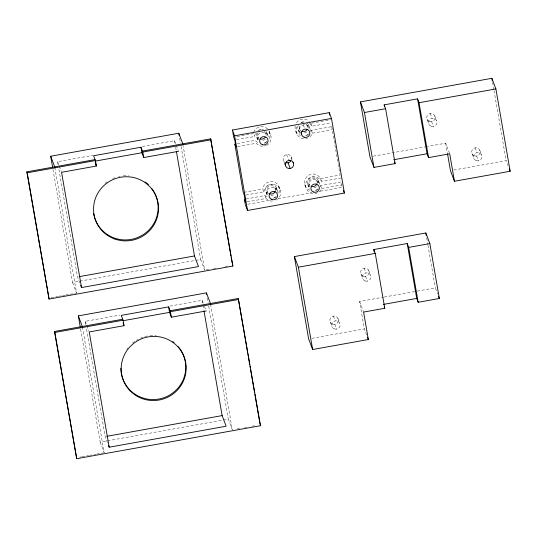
<?xml version="1.0" encoding="UTF-8"?>
<svg xmlns="http://www.w3.org/2000/svg" width="537" height="537" viewBox="0 0 537 537"><rect width="100%" height="100%" fill="white"/><g stroke="black" fill="none" stroke-linecap="round" stroke-linejoin="round"><path stroke-width="0.4" stroke-dasharray="2.69 2.01" d="M245.959 195.038L263.909 191.816L262.815 188.923L263.09 187.413A8.491 8.35 -20.7 0 1 278.696 185.923L280.542 190.863L280.341 195.193A8.491 8.35 -20.7 0 1 277.978 198.871M263.909 191.816L264.184 190.306A8.491 8.35 -20.7 0 1 279.79 188.816L280.542 190.863M295.155 126.128C294.591 129.551 296.263 133.028 298.069 135.848A8.491 8.35 -20.7 0 0 307.473 138.184M236.401 139.761L254.471 136.519L254.813 135.042A8.491 8.35 -20.7 0 1 255.847 133.102M299.465 126.061L299.263 128.222L300.827 130.766M298.163 125.584L297.834 126.846A5.659 5.565 -20.7 0 0 298.981 130.947L300.539 132.236M320.247 186.514L320.629 185.621L341.29 181.915L342.223 187.285L319.233 191.414M320.629 185.621L321.723 188.514L321.341 189.413A8.491 8.35 -20.7 0 1 308.54 191.682A8.491 8.35 -20.7 0 1 308.634 178.861A8.491 8.35 -20.7 0 1 321.408 181.043L321.582 181.466L341.196 177.948M278.857 193.119L279.636 190.145L278.696 185.923M256.384 133.082L256.115 136.062L258.425 141.473M310.728 131.538L311.373 130.29L331.718 126.638L332.269 128.088M311.373 130.29L312.467 133.183L311.5 135.055A8.491 8.35 -20.7 0 1 310.01 136.687M258.109 132.773L257.693 133.559A4.249 4.175 -20.7 0 0 258.404 137.673L259.056 138.264M246.06 198.999L264.909 195.562L266.6 196.951A8.491 8.35 -20.7 0 0 268.601 197.858M247.154 201.899L266.003 198.462A8.491 8.35 -20.7 0 0 274.078 200.905M58.144 164.973L57.573 161.684L92.988 155.327M142.412 146.453L174.538 140.687L175.968 144.48M236.945 136.573L253.377 133.626L254.471 136.519M311.601 123.174L330.53 119.778M309.359 123.436A8.491 8.35 -20.7 0 1 310.997 124.886L311.876 126.215L330.805 122.819M237.287 143.587L255.142 140.379A8.491 8.35 -20.7 0 0 258.72 142.849M237.569 146.628L256.236 143.278A8.491 8.35 -20.7 0 0 265.614 145.708M312.467 133.183L332 129.679M373.235 156.193L425.109 146.883M425.928 146.735L445.69 143.191L449.704 153.81M244.046 192.293L262.815 188.923M309.983 190.232A8.491 8.35 -20.7 0 1 306.902 188.292L305.566 186.567A8.491 8.35 -20.7 0 1 308.762 175.122A8.491 8.35 -20.7 0 1 320.314 178.15L320.488 178.573L340.102 175.055L338.397 165.208M321.723 188.514L341.592 184.95M247.812 204.235L270.802 200.106M278.186 198.784L311.849 192.743M453.718 170.048L506.136 160.637L508.143 165.946M52.975 169.424L72.542 282.469L79.114 281.287M79.932 281.14L194.897 260.505M195.716 260.358L200.643 259.472L204.657 270.091L183.231 146.326M51.163 297.639L57.714 296.464M58.533 296.317L61.809 295.733M62.628 295.585L65.084 295.142M65.903 294.994L69.186 294.404M70.005 294.263L76.556 293.081L54.841 167.665M206.295 269.796L208.752 269.359M213.666 268.473L216.122 268.03M225.137 266.419L227.594 265.976M85.779 324.623L85.208 321.327L119.805 315.118M170.054 306.097L202.174 300.337L203.322 303.365M366.623 334.974L364.334 328.906L359.582 301.465L383.458 297.183M384.284 297.035L416.39 291.269M417.215 291.121L435.332 287.872L437.621 293.934M311.836 338.33L364.334 328.906M80.61 329.074L100.184 442.112L106.749 440.931M107.575 440.783L222.54 420.156M223.358 420.008L228.285 419.122L232.299 429.741L210.726 305.144M79.624 457.141L81.262 456.846M82.08 456.698L88.632 455.524M89.451 455.376L96.002 454.201M96.821 454.054L100.097 453.463M100.916 453.315L103.373 452.879M237.213 428.855L239.67 428.412M244.583 427.533L247.04 427.09M251.954 426.21L254.41 425.767M258.478 139.607L256.572 137.438M306.05 124.175L306.701 124.759A4.249 4.175 -20.7 0 1 307.661 127.813M264.117 131.525L264.929 132.256A4.249 4.175 -20.7 0 1 265.882 135.311M267.903 194.441L266.822 193.468A5.659 5.565 -20.7 0 1 265.54 189.4L265.869 187.977A5.659 5.565 -20.7 0 1 275.515 186.245L277.394 190.367A5.659 5.565 -20.7 0 1 277.891 193.206M306.842 122.98L307.896 123.993A5.659 5.565 -20.7 0 1 309.043 128.095M266.003 131.357L267.849 135.384A5.659 5.565 -20.7 0 1 268.312 136.767M267.849 135.384L267.043 134.176A5.659 5.565 -20.7 0 0 258.096 134.767L257.122 137.506L257.666 140.338M295.773 131.129L296.974 132.948A8.491 8.35 -20.7 0 0 300.579 135.378M269.003 130.82L271.111 136.364L270.708 140.681A8.491 8.35 -20.7 0 1 266.298 145.426M270.46 134.284L269.285 132.444A8.491 8.35 -20.7 0 0 267.661 130.981M277.394 190.367L276.609 189.138A5.659 5.565 -20.7 0 0 266.963 190.87L266.634 192.293A5.659 5.565 -20.7 0 0 267.916 196.361M319.629 184.399A5.659 5.565 -20.7 0 0 319.233 183.003L317.387 178.861A5.659 5.565 -20.7 0 0 308.903 178.499A5.659 5.565 -20.7 0 0 309.554 186.856M319.233 183.003L318.481 181.761A5.659 5.565 -20.7 0 0 310.547 180.902A5.659 5.565 -20.7 0 0 309.594 188.749M479.763 150.125L481.588 154.951M475.198 147.796L477.024 152.622M476.628 156.032L478.447 160.858M472.063 153.703L473.889 158.529M434.762 115.757L436.588 120.583M430.197 113.428L432.023 118.254M431.627 121.664L433.446 126.49M427.063 119.335L428.888 124.161M368.704 270.433L370.53 275.259M310.782 123.322L311.876 126.215M364.14 268.104L365.966 272.93M308.641 125.235L309.735 128.135M365.569 276.34L367.389 281.166M307.292 125.678L308.386 128.578M361.005 274.011L362.831 278.837M303.271 124.799L304.915 129.142M320.488 178.573L321.582 181.466M299.263 128.222L300.901 132.565M298.236 129.699L299.331 132.599M316.79 180.566L317.884 183.466M359.582 301.465L363.596 312.084M309.09 184.144L310.185 187.044M307.748 184.607L308.842 187.5M304.741 184.553L305.835 187.447M291.114 156.744L292.323 160.08M286.617 154.555L288.805 160.348M284.811 163.886L283.174 159.543M337.961 318.394L339.78 323.22M265.513 133.176L266.339 135.351M333.396 316.071L335.222 320.898M334.82 324.301L336.645 329.127M330.255 321.972L332.081 326.798M257.814 136.754L258.633 138.929M275.004 188.031L276.642 192.374M267.332 191.675L268.151 193.85M266.037 192.239L267.131 195.139M264.909 195.562L266.003 198.462M176.257 145.238L178.264 150.548M204.469 306.399L205.899 310.191M57.573 161.684L59.003 165.47M59.292 166.228L61.299 171.538M79.818 283.012L77.529 276.944L58.714 168.269M72.542 282.469L76.556 293.081M85.208 321.327L86.645 325.12M86.934 325.878L88.934 331.181M107.46 442.656L105.165 436.594L86.35 327.912M100.184 442.112L104.191 452.731L82.336 326.489M296.867 134.022L296.088 129.766L296.552 127.631A8.491 8.35 -20.7 0 1 297.565 125.671M269.366 131.39L270.104 135.646L269.614 137.787A8.491 8.35 -20.7 0 1 268.983 139.11M492.597 82.423L493.879 89.833M494.02 90.659L506.136 160.637M445.69 143.191L447.368 152.877M426.68 237.898L427.814 244.449M427.955 245.268L435.332 287.872M331.718 126.638L335.558 148.796M335.699 149.615L338.256 164.382M179.647 138.184L180.506 143.131M181.076 146.433L200.643 259.472M207.289 297.827L208.141 302.781M208.712 306.083L228.285 419.122M174.538 140.687L175.109 143.983M175.68 147.272L176.243 150.568M202.174 300.337L202.885 304.452M203.033 305.271L203.885 310.211M104.923 183.392A32.556 32.012 -20.7 0 1 107.387 181.533M112.797 178.539A32.556 32.012 -20.7 0 1 114.958 177.68M118.69 176.599A32.556 32.012 -20.7 0 1 120.201 176.29M123.268 175.888A32.556 32.012 -20.7 0 1 128.679 175.874M317.159 182.701A4.249 4.175 -20.7 0 0 316.199 179.647L315.394 178.915A4.249 4.175 -20.7 0 0 309.487 179.976L308.97 180.949A4.249 4.175 -20.7 0 0 309.681 185.064M275.394 190.158A4.249 4.175 -20.7 0 0 274.407 187.118L273.588 186.393A4.249 4.175 -20.7 0 0 270.42 185.742L268.433 186.688L267.184 188.48A4.249 4.175 -20.7 0 0 267.929 192.588M291.343 159.939A4.249 4.175 -20.7 0 0 287.577 154.481L286.476 154.569A4.249 4.175 -20.7 0 0 284.154 161.469M276.3 187.467A5.659 5.565 -20.7 0 1 276.797 190.313M273.528 194.897A5.659 5.565 -20.7 0 1 270.641 195.414M276.313 196.448A8.491 8.35 -20.7 0 1 271.521 198.213M318.34 188.749A8.491 8.35 -20.7 0 1 315.071 190.434M318.139 180.11A5.659 5.565 -20.7 0 1 318.548 182.963M316.427 186.708A5.659 5.565 -20.7 0 1 312.265 187.903M266.755 132.491A5.659 5.565 -20.7 0 1 267.298 135.324M265.352 139.157A5.659 5.565 -20.7 0 1 261.244 140.533M257.982 130.78A5.659 5.565 -20.7 0 1 262.09 129.397M267.077 141.345A8.491 8.35 -20.7 0 1 263.09 143.198M253.719 132.149A8.491 8.35 -20.7 0 1 267.695 129.014M306.909 131.834A5.659 5.565 -20.7 0 1 302.74 133.015M301.237 122.355A5.659 5.565 -20.7 0 1 305.56 122.275M308.916 133.794A8.491 8.35 -20.7 0 1 304.949 135.686M296.471 122.778A8.491 8.35 -20.7 0 1 309.406 121.463M277.407 199.341A8.491 8.35 -20.7 0 1 276.159 200.14M275.87 197.005A5.659 5.565 -20.7 0 1 271.735 198.307M259.223 130.296A8.491 8.35 -20.7 0 1 261.331 129.632M262.069 129.531A8.491 8.35 -20.7 0 1 263.546 129.524M266.446 142.05A5.659 5.565 -20.7 0 1 262.338 143.433M317.521 189.601A5.659 5.565 -20.7 0 1 314.836 190.769M300.915 122.839A8.491 8.35 -20.7 0 1 305.231 122.02M310.138 130.988A5.659 5.565 -20.7 0 0 308.99 126.886L307.936 125.873A5.659 5.565 -20.7 0 0 299.297 128.33L298.928 129.739A5.659 5.565 -20.7 0 0 300.076 133.841M308.003 134.727A5.659 5.565 -20.7 0 1 305.311 135.881M126.799 349.245A32.556 32.012 -20.7 0 1 127.712 348.016M132.558 343.036A32.556 32.012 -20.7 0 1 138.358 339.183M140.439 338.182A32.556 32.012 -20.7 0 1 144.077 336.84M144.829 336.625A32.556 32.012 -20.7 0 1 147.843 335.934M150.132 335.605A32.556 32.012 -20.7 0 1 156.314 335.524M429.439 121.49A4.249 4.175 -20.7 0 0 435.091 116.797A4.249 4.175 -20.7 0 0 428.204 114.354A4.249 4.175 -20.7 0 0 429.439 121.49M431.265 126.316A4.249 4.175 -20.7 0 0 436.917 121.624A4.249 4.175 -20.7 0 0 430.03 119.18A4.249 4.175 -20.7 0 0 431.265 126.316M474.439 155.858A4.249 4.175 -20.7 0 0 480.091 151.166A4.249 4.175 -20.7 0 0 473.211 148.722A4.249 4.175 -20.7 0 0 474.439 155.858M476.265 160.684A4.249 4.175 -20.7 0 0 481.917 155.992A4.249 4.175 -20.7 0 0 475.03 153.548A4.249 4.175 -20.7 0 0 476.265 160.684M363.381 276.159A4.249 4.175 -20.7 0 0 369.033 271.474A4.249 4.175 -20.7 0 0 362.153 269.03A4.249 4.175 -20.7 0 0 363.381 276.159M365.207 280.985A4.249 4.175 -20.7 0 0 370.859 276.3A4.249 4.175 -20.7 0 0 363.972 273.857A4.249 4.175 -20.7 0 0 365.207 280.985M332.638 324.126A4.249 4.175 -20.7 0 0 338.283 319.434A4.249 4.175 -20.7 0 0 331.403 316.998A4.249 4.175 -20.7 0 0 332.638 324.126M334.464 328.953A4.249 4.175 -20.7 0 0 340.109 324.261A4.249 4.175 -20.7 0 0 333.229 321.824A4.249 4.175 -20.7 0 0 334.464 328.953"/><path stroke-width="0.81" d="M265.224 137.157L265.124 137.344A4.249 4.175 -20.7 0 1 260.197 138.908M306.996 129.659L306.896 129.853A4.249 4.175 -20.7 0 1 301.969 131.411M52.545 166.953L50.686 156.227L178.787 133.23L183.164 144.815M454.45 181.251L449.704 153.81L428.539 157.609L419.035 102.721L417.578 98.862L384.156 104.856L385.613 108.716L395.118 163.604L373.953 167.403L369.939 156.784L360.441 101.896L491.885 78.308L495.899 88.927L510.15 171.256L454.45 181.251L450.442 170.632L447.509 153.683M232.427 130.028L329.295 112.642L331.483 118.435L344.412 193.078L247.537 210.464L245.349 204.678L244.422 199.301L245.516 202.194L244.328 195.334L243.234 192.441L234.85 144.023L235.944 146.923L234.756 140.056L233.662 137.163L232.427 130.028L234.615 135.821L247.537 210.464M178.546 151.306L143.735 157.549L142.788 152.065L140.963 147.239L93.619 155.73L95.445 160.556L96.391 166.047L61.58 172.296L81.537 287.563L198.502 266.567L194.488 255.954L176.391 151.394M142.419 151.098L210.652 138.848L232.87 266.057L49.068 299.049L26.85 171.84L95.076 159.596M26.85 171.84L27.212 172.807L95.445 160.556M142.788 152.065L211.014 139.815M234.615 135.821L331.483 118.435M360.441 101.896L364.448 112.515L385.613 108.716M419.035 102.721L495.899 88.927M95.385 161.073L141.916 152.723L143.735 157.549M393.661 159.744L427.076 153.743L428.539 157.609M79.174 276.649L194.488 255.954M373.799 249.537L375.256 253.397L384.761 308.285L363.596 312.084L368.342 339.525L312.648 349.52L308.634 338.907L294.383 256.572L425.828 232.984L429.842 243.597L439.34 298.485L418.175 302.284L416.719 298.424L407.214 243.536L373.799 249.537L374.222 251.994M294.383 256.572L298.391 267.191L375.256 253.397M407.214 243.536L408.67 247.396L429.842 243.597M80.328 327.422L78.328 315.87L206.43 292.88L210.806 304.459M206.188 310.95L171.377 317.199L170.424 311.708L168.605 306.882L121.261 315.38L123.08 320.206L124.034 325.697L89.223 331.94L109.179 447.207L226.144 426.217L222.13 415.598L204.026 311.037M170.061 310.742L238.287 298.498L260.512 425.707L76.71 458.692L54.492 331.483L122.718 319.24M54.492 331.483L54.855 332.45L123.08 320.206M170.424 311.708L238.656 299.465M123.027 320.723L169.551 312.373L171.377 317.199M383.297 304.425L416.719 298.424M106.816 436.299L222.13 415.598M269.044 193.468L269.728 193.803A4.249 4.175 -20.7 0 0 273.904 193.025L274.649 192.206A4.249 4.175 -20.7 0 0 275.152 191.232M509.291 168.98L510.15 171.256M394.534 162.06L395.118 163.604M438.481 296.209L439.34 298.485M343.318 190.185L344.412 193.078M384.177 306.741L384.761 308.285M300.901 132.565L301.452 134.008M367.483 337.249L368.342 339.525M293.115 162.114L293.665 163.563M288.033 162.758L290.222 168.551M284.785 163.751L285.335 165.201M232.87 266.057L231.219 257.666M260.143 424.74L260.512 425.707M95.224 162.563L96.271 165.322M95.875 164.671L96.391 166.047M123.127 322.898L123.644 324.281M123.248 323.623L124.034 325.697M50.686 156.227L55.063 167.806M80.678 285.288L81.537 287.563M78.328 315.87L82.705 327.456M108.602 445.69L109.179 447.207M491.885 78.308L492.315 80.778M417.578 98.862L427.076 153.743M425.828 232.984L426.25 235.441M384.156 104.856L384.438 106.494M408.67 247.396L418.175 302.284M364.448 112.515L373.953 167.403M329.295 112.642L329.711 115.019M298.391 267.191L312.648 349.52M210.652 138.848L230.937 256.015M238.287 298.498L247.577 352.131M247.859 353.782L248.148 355.427M248.43 357.078L249.718 364.509M250 366.153L250.289 367.805M250.578 369.456L252.43 380.183M252.719 381.834L254.572 392.56M254.86 394.212L260.002 423.915M178.787 133.23L179.217 135.707M206.43 292.88L206.711 294.531M140.963 147.239L141.916 152.723M168.605 306.882L169.551 312.373M27.212 172.807L49.068 299.049M54.855 332.45L76.71 458.692M151.716 188.393A32.556 32.012 -20.7 0 1 138.459 237.193A32.556 32.012 -20.7 0 1 93.639 213.598M145.131 181.949A32.556 32.012 -20.7 0 1 148.366 184.654M316.917 183.768A4.249 4.175 -20.7 0 1 316.4 184.735L315.649 185.547A4.249 4.175 -20.7 0 1 311.467 186.299M290.859 160.925A4.249 4.175 -20.7 0 1 288.174 162.745L287.073 162.839A4.249 4.175 -20.7 0 1 285.986 162.644M178.311 346.734A32.556 32.012 -20.7 0 1 164.51 397.481A32.556 32.012 -20.7 0 1 120.818 368.228M172.766 341.599A32.556 32.012 -20.7 0 1 174.102 342.619M289.765 160.268L288.664 160.362A4.249 4.175 -20.7 0 0 289.262 168.631L290.363 168.537A4.249 4.175 -20.7 0 0 289.765 160.268M114.75 239.019A32.556 32.012 -20.7 0 0 158.059 203.067A32.556 32.012 -20.7 0 0 105.286 184.359A32.556 32.012 -20.7 0 0 114.75 239.019M262.385 144.695A4.249 4.175 -20.7 0 0 268.03 140.009A4.249 4.175 -20.7 0 0 261.15 137.566A4.249 4.175 -20.7 0 0 262.385 144.695M304.157 137.204A4.249 4.175 -20.7 0 0 309.802 132.511A4.249 4.175 -20.7 0 0 302.922 130.068A4.249 4.175 -20.7 0 0 304.157 137.204M271.917 199.596A4.249 4.175 -20.7 0 0 277.528 194.864A4.249 4.175 -20.7 0 0 270.621 192.481A4.249 4.175 -20.7 0 0 271.917 199.596M313.655 192.085A4.249 4.175 -20.7 0 0 319.307 187.4A4.249 4.175 -20.7 0 0 312.427 184.956A4.249 4.175 -20.7 0 0 313.655 192.085M142.392 398.669A32.556 32.012 -20.7 0 0 185.695 362.71A32.556 32.012 -20.7 0 0 132.928 344.002A32.556 32.012 -20.7 0 0 142.392 398.669"/></g></svg>
